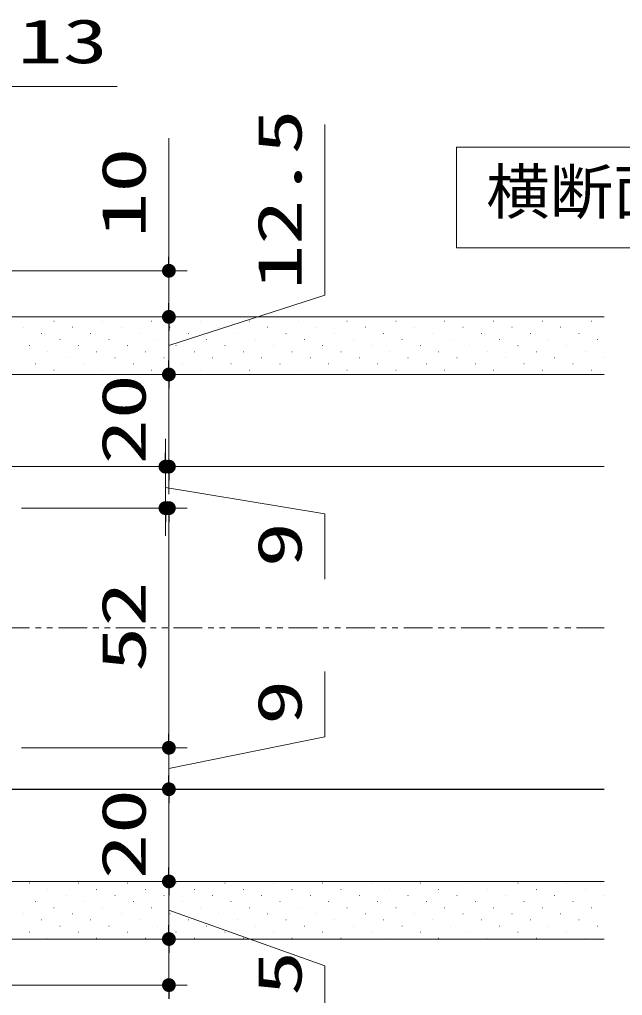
# Model space of a CAD drawing. Units: millimetres, scale not verified. Extents: x -1306 to 1306, y -607 to 607.
# Drawn here: x -768.2 to -637.2, y -374.3 to -162.5 of the extents above; entities that cross this region are included whole.
import ezdxf
from ezdxf.enums import TextEntityAlignment as Align

# ---------------------------------------------------------------- set-up
doc = ezdxf.new("R2010")
doc.units = ezdxf.units.MM
doc.header["$LTSCALE"] = 5
doc.header["$PDMODE"] = 32
doc.header["$PDSIZE"] = 2.5
doc.linetypes.add('USER1', pattern=[2.5, 1.25, -0.25, 0.25, -0.25, 0.25, -0.25])
for name, color, linetype, lineweight in [('0-1_線(黄)', 2, 'Continuous', 15), ('0-8_二点鎖線', 4, 'USER1', 9), ('0-D_線(白)', 7, 'Continuous', 30), ('1-1_寸法線', 3, 'Continuous', 13), ('1-2_ハッチング', 6, 'Continuous', 9), ('1-4_DEFPOINTS', 7, 'Continuous', 5), ('1-5_0', 3, 'Continuous', 25)]:
    doc.layers.add(name, color=color, linetype=linetype, lineweight=lineweight)
doc.styles.add('ＭＳ ゴシック', font='')
doc.styles.get('ＭＳ ゴシック').set_extended_font_data('MS Gothic')

# ---------------------------------------------------------------- blocks, each defined once
blk = doc.blocks.new('_DOT')
at = {"layer": '1-5_0'}
blk.add_line((-2.5, 0), (-5, 0), dxfattribs=at)
for points in [[(0, 0), (-2.5, 0), (-2.48, 0.313)], [(0, 0), (-2.48, -0.313), (-2.5, 0)], [(0, 0), (-2.48, 0.313), (-2.421, 0.622)], [(0, 0), (-2.421, -0.622), (-2.48, -0.313)], [(0, 0), (-2.421, 0.622), (-2.324, 0.92)], [(0, 0), (-2.324, -0.92), (-2.421, -0.622)], [(0, 0), (-2.324, 0.92), (-2.191, 1.204)], [(0, 0), (-2.191, -1.204), (-2.324, -0.92)], [(0, 0), (-2.191, 1.204), (-2.023, 1.469)], [(0, 0), (-2.023, -1.469), (-2.191, -1.204)], [(0, 0), (-2.023, 1.469), (-1.822, 1.711)], [(0, 0), (-1.822, -1.711), (-2.023, -1.469)], [(0, 0), (-1.822, 1.711), (-1.594, 1.926)], [(0, 0), (-1.594, -1.926), (-1.822, -1.711)], [(0, 0), (-1.594, 1.926), (-1.34, 2.111)], [(0, 0), (-1.34, -2.111), (-1.594, -1.926)], [(0, 0), (-1.34, 2.111), (-1.064, 2.262)], [(0, 0), (-1.064, -2.262), (-1.34, -2.111)], [(0, 0), (-1.064, 2.262), (-0.773, 2.378)], [(0, 0), (-0.773, -2.378), (-1.064, -2.262)], [(0, 0), (-0.773, 2.378), (-0.468, 2.456)], [(0, 0), (-0.468, -2.456), (-0.773, -2.378)], [(0, 0), (-0.468, 2.456), (-0.157, 2.495)], [(0, 0), (-0.157, -2.495), (-0.468, -2.456)], [(0, 0), (-0.157, 2.495), (0.157, 2.495)], [(0, 0), (0.157, -2.495), (-0.157, -2.495)], [(0, 0), (0.157, 2.495), (0.468, 2.456)], [(0, 0), (0.468, 2.456), (0.773, 2.378)], [(0, 0), (0.773, 2.378), (1.064, 2.262)], [(0, 0), (1.064, 2.262), (1.34, 2.111)], [(0, 0), (1.34, 2.111), (1.594, 1.926)], [(0, 0), (1.594, 1.926), (1.822, 1.711)], [(0, 0), (1.822, 1.711), (2.023, 1.469)], [(0, 0), (2.023, 1.469), (2.191, 1.204)], [(0, 0), (2.191, 1.204), (2.324, 0.92)], [(0, 0), (2.324, 0.92), (2.421, 0.622)], [(0, 0), (2.421, 0.622), (2.48, 0.313)], [(0, 0), (2.48, 0.313), (2.5, 0)], [(0, 0), (0.468, -2.456), (0.157, -2.495)], [(0, 0), (0.773, -2.378), (0.468, -2.456)], [(0, 0), (1.064, -2.262), (0.773, -2.378)], [(0, 0), (1.34, -2.111), (1.064, -2.262)], [(0, 0), (1.594, -1.926), (1.34, -2.111)], [(0, 0), (1.822, -1.711), (1.594, -1.926)], [(0, 0), (2.023, -1.469), (1.822, -1.711)], [(0, 0), (2.191, -1.204), (2.023, -1.469)], [(0, 0), (2.324, -0.92), (2.191, -1.204)], [(0, 0), (2.421, -0.622), (2.324, -0.92)], [(0, 0), (2.48, -0.313), (2.421, -0.622)], [(0, 0), (2.5, 0), (2.48, -0.313)]]:
    blk.add_solid(points, dxfattribs=at)

msp = doc.modelspace()

# ---------------------------------------------------------------- linework, layer by layer
at = {"layer": '0-1_線(黄)'}
for p, q in [((-788.739, -227.029), (-641.239, -227.029)), ((-775.739, -239.529), (-641.239, -239.529)), ((-775.739, -259.529), (-641.239, -259.529)), ((-775.739, -329.529), (-641.239, -329.529)), ((-775.739, -349.529), (-641.239, -349.529)), ((-788.739, -362.029), (-641.239, -362.029))]:
    msp.add_line(p, q, dxfattribs=at)
msp.add_lwpolyline([(-673.277, -190.194), (-573.699, -190.194), (-573.699, -212.029), (-673.277, -212.029)], close=True, dxfattribs=at)
at = {"layer": '0-8_二点鎖線'}
msp.add_line((-784.739, -294.529), (-641.239, -294.529), dxfattribs=at)
at = {"layer": '0-D_線(白)'}
msp.add_line((-775.739, -329.529), (-641.239, -329.529), dxfattribs=at)
at = {"layer": '1-1_寸法線'}
for p, q in [((-772.739, -177.029), (-746.977, -177.029)), ((-735.739, -214.029), (-735.739, -188.267)), ((-780.739, -217.029), (-731.739, -217.029)), ((-735.739, -227.029), (-735.739, -217.029)), ((-735.739, -224.029), (-735.739, -221.029)), ((-767.739, -227.029), (-731.739, -227.029)), ((-767.739, -227.029), (-731.739, -227.029)), ((-735.739, -227.029), (-735.739, -239.529)), ((-735.739, -227.029), (-735.739, -239.529)), ((-735.739, -230.029), (-735.739, -233.029)), ((-735.739, -236.529), (-735.739, -233.529)), ((-767.739, -239.529), (-731.739, -239.529)), ((-767.739, -239.529), (-731.739, -239.529)), ((-735.739, -239.529), (-735.739, -259.529)), ((-735.739, -242.529), (-735.739, -245.529)), ((-736.489, -256.529), (-736.489, -253.529)), ((-767.739, -259.529), (-732.489, -259.529)), ((-767.739, -259.529), (-731.739, -259.529)), ((-736.489, -259.529), (-736.489, -268.529)), ((-736.489, -259.529), (-736.489, -268.529)), ((-735.739, -262.529), (-735.739, -265.529)), ((-767.739, -268.529), (-731.739, -268.529)), ((-767.739, -268.529), (-732.489, -268.529)), ((-736.489, -271.529), (-736.489, -274.529)), ((-735.739, -271.529), (-735.739, -317.529)), ((-735.739, -317.529), (-735.739, -314.529)), ((-767.739, -320.529), (-731.739, -320.529)), ((-767.739, -320.529), (-731.739, -320.529)), ((-735.739, -320.529), (-735.739, -329.529)), ((-735.739, -320.529), (-735.739, -329.529)), ((-735.739, -326.529), (-735.739, -323.529)), ((-767.739, -329.529), (-731.739, -329.529)), ((-767.739, -329.529), (-731.739, -329.529)), ((-735.739, -349.529), (-735.739, -329.529)), ((-735.739, -332.529), (-735.739, -335.529)), ((-735.739, -346.529), (-735.739, -343.529)), ((-767.739, -349.529), (-731.739, -349.529)), ((-767.739, -349.529), (-731.739, -349.529)), ((-735.739, -349.529), (-735.739, -362.029)), ((-735.739, -349.529), (-735.739, -362.029)), ((-735.739, -352.529), (-735.739, -355.529)), ((-735.739, -359.029), (-735.739, -356.029)), ((-767.739, -362.029), (-731.739, -362.029)), ((-767.739, -362.029), (-731.739, -362.029)), ((-735.739, -362.029), (-735.739, -372.029)), ((-735.739, -365.029), (-735.739, -368.029)), ((-780.739, -372.029), (-731.739, -372.029))]:
    msp.add_line(p, q, dxfattribs=at)
for points in [[(-735.739, -233.279), (-701.889, -222.327), (-701.889, -185.28)], [(-736.489, -264.029), (-701.889, -269.761), (-701.889, -283.951)], [(-735.739, -325.029), (-701.889, -318.158), (-701.889, -303.968)], [(-735.739, -355.779), (-701.889, -367.86), (-701.889, -404.908)]]:
    msp.add_lwpolyline(points, dxfattribs=at)
at = {"layer": '1-2_ハッチング'}
for p, q in [((-760.717, -227.958), (-760.667, -227.958)), ((-750.11, -227.958), (-750.06, -227.958)), ((-739.504, -227.958), (-739.454, -227.958)), ((-728.897, -227.958), (-728.847, -227.958)), ((-718.29, -227.958), (-718.24, -227.958)), ((-707.684, -227.958), (-707.634, -227.958)), ((-697.077, -227.958), (-697.027, -227.958)), ((-686.471, -227.958), (-686.421, -227.958)), ((-675.864, -227.958), (-675.814, -227.958)), ((-665.257, -227.958), (-665.207, -227.958)), ((-654.651, -227.958), (-654.601, -227.958)), ((-644.044, -227.958), (-643.994, -227.958)), ((-767.346, -229.284), (-767.296, -229.284)), ((-763.369, -230.61), (-763.319, -230.61)), ((-756.739, -229.284), (-756.689, -229.284)), ((-752.762, -230.61), (-752.712, -230.61)), ((-746.133, -229.284), (-746.083, -229.284)), ((-742.155, -230.61), (-742.105, -230.61)), ((-735.526, -229.284), (-735.476, -229.284)), ((-731.549, -230.61), (-731.499, -230.61)), ((-724.92, -229.284), (-724.87, -229.284)), ((-720.942, -230.61), (-720.892, -230.61)), ((-714.313, -229.284), (-714.263, -229.284)), ((-710.335, -230.61), (-710.285, -230.61)), ((-703.706, -229.284), (-703.656, -229.284)), ((-699.729, -230.61), (-699.679, -230.61)), ((-693.1, -229.284), (-693.05, -229.284)), ((-689.122, -230.61), (-689.072, -230.61)), ((-682.493, -229.284), (-682.443, -229.284)), ((-678.516, -230.61), (-678.466, -230.61)), ((-671.887, -229.284), (-671.837, -229.284)), ((-667.909, -230.61), (-667.859, -230.61)), ((-661.28, -229.284), (-661.23, -229.284)), ((-657.302, -230.61), (-657.252, -230.61)), ((-650.673, -229.284), (-650.623, -229.284)), ((-646.696, -230.61), (-646.646, -230.61)), ((-759.391, -231.936), (-759.341, -231.936)), ((-748.784, -231.936), (-748.734, -231.936)), ((-738.178, -231.936), (-738.128, -231.936)), ((-727.571, -231.936), (-727.521, -231.936)), ((-716.965, -231.936), (-716.915, -231.936)), ((-706.358, -231.936), (-706.308, -231.936)), ((-695.751, -231.936), (-695.701, -231.936)), ((-685.145, -231.936), (-685.095, -231.936)), ((-674.538, -231.936), (-674.488, -231.936)), ((-663.932, -231.936), (-663.882, -231.936)), ((-653.325, -231.936), (-653.275, -231.936)), ((-642.718, -231.936), (-642.668, -231.936)), ((-766.02, -233.261), (-765.97, -233.261)), ((-762.043, -234.587), (-761.993, -234.587)), ((-755.414, -233.261), (-755.364, -233.261)), ((-751.436, -234.587), (-751.386, -234.587)), ((-744.807, -233.261), (-744.757, -233.261)), ((-740.829, -234.587), (-740.779, -234.587)), ((-734.2, -233.261), (-734.15, -233.261)), ((-730.223, -234.587), (-730.173, -234.587)), ((-723.594, -233.261), (-723.544, -233.261)), ((-719.616, -234.587), (-719.566, -234.587)), ((-712.987, -233.261), (-712.937, -233.261)), ((-709.01, -234.587), (-708.96, -234.587)), ((-702.381, -233.261), (-702.331, -233.261)), ((-698.403, -234.587), (-698.353, -234.587)), ((-691.774, -233.261), (-691.724, -233.261)), ((-687.796, -234.587), (-687.746, -234.587)), ((-681.167, -233.261), (-681.117, -233.261)), ((-677.19, -234.587), (-677.14, -234.587)), ((-670.561, -233.261), (-670.511, -233.261)), ((-666.583, -234.587), (-666.533, -234.587)), ((-659.954, -233.261), (-659.904, -233.261)), ((-655.977, -234.587), (-655.927, -234.587)), ((-649.348, -233.261), (-649.298, -233.261)), ((-645.37, -234.587), (-645.32, -234.587)), ((-758.065, -235.913), (-758.015, -235.913)), ((-747.459, -235.913), (-747.409, -235.913)), ((-736.852, -235.913), (-736.802, -235.913)), ((-726.245, -235.913), (-726.195, -235.913)), ((-715.639, -235.913), (-715.589, -235.913)), ((-705.032, -235.913), (-704.982, -235.913)), ((-694.426, -235.913), (-694.376, -235.913)), ((-683.819, -235.913), (-683.769, -235.913)), ((-673.212, -235.913), (-673.162, -235.913)), ((-662.606, -235.913), (-662.556, -235.913)), ((-651.999, -235.913), (-651.949, -235.913)), ((-641.393, -235.913), (-641.343, -235.913)), ((-764.694, -237.239), (-764.644, -237.239)), ((-760.717, -238.565), (-760.667, -238.565)), ((-754.088, -237.239), (-754.038, -237.239)), ((-750.11, -238.565), (-750.06, -238.565)), ((-743.481, -237.239), (-743.431, -237.239)), ((-739.504, -238.565), (-739.454, -238.565)), ((-732.875, -237.239), (-732.825, -237.239)), ((-728.897, -238.565), (-728.847, -238.565)), ((-722.268, -237.239), (-722.218, -237.239)), ((-718.29, -238.565), (-718.24, -238.565)), ((-711.661, -237.239), (-711.611, -237.239)), ((-707.684, -238.565), (-707.634, -238.565)), ((-701.055, -237.239), (-701.005, -237.239)), ((-697.077, -238.565), (-697.027, -238.565)), ((-690.448, -237.239), (-690.398, -237.239)), ((-686.471, -238.565), (-686.421, -238.565)), ((-679.842, -237.239), (-679.792, -237.239)), ((-675.864, -238.565), (-675.814, -238.565)), ((-669.235, -237.239), (-669.185, -237.239)), ((-665.257, -238.565), (-665.207, -238.565)), ((-658.628, -237.239), (-658.578, -237.239)), ((-654.651, -238.565), (-654.601, -238.565)), ((-648.022, -237.239), (-647.972, -237.239)), ((-644.044, -238.565), (-643.994, -238.565)), ((-766.02, -349.934), (-765.97, -349.934)), ((-762.043, -351.26), (-761.993, -351.26)), ((-755.414, -349.934), (-755.364, -349.934)), ((-751.436, -351.26), (-751.386, -351.26)), ((-744.807, -349.934), (-744.757, -349.934)), ((-740.829, -351.26), (-740.779, -351.26)), ((-734.2, -349.934), (-734.15, -349.934)), ((-730.223, -351.26), (-730.173, -351.26)), ((-723.594, -349.934), (-723.544, -349.934)), ((-719.616, -351.26), (-719.566, -351.26)), ((-712.987, -349.934), (-712.937, -349.934)), ((-709.01, -351.26), (-708.96, -351.26)), ((-702.381, -349.934), (-702.331, -349.934)), ((-698.403, -351.26), (-698.353, -351.26)), ((-691.774, -349.934), (-691.724, -349.934)), ((-687.796, -351.26), (-687.746, -351.26)), ((-681.167, -349.934), (-681.117, -349.934)), ((-677.19, -351.26), (-677.14, -351.26)), ((-670.561, -349.934), (-670.511, -349.934)), ((-666.583, -351.26), (-666.533, -351.26)), ((-659.954, -349.934), (-659.904, -349.934)), ((-655.977, -351.26), (-655.927, -351.26)), ((-649.348, -349.934), (-649.298, -349.934)), ((-645.37, -351.26), (-645.32, -351.26)), ((-758.065, -352.586), (-758.015, -352.586)), ((-747.459, -352.586), (-747.409, -352.586)), ((-736.852, -352.586), (-736.802, -352.586)), ((-726.245, -352.586), (-726.195, -352.586)), ((-715.639, -352.586), (-715.589, -352.586)), ((-705.032, -352.586), (-704.982, -352.586)), ((-694.426, -352.586), (-694.376, -352.586)), ((-683.819, -352.586), (-683.769, -352.586)), ((-673.212, -352.586), (-673.162, -352.586)), ((-662.606, -352.586), (-662.556, -352.586)), ((-651.999, -352.586), (-651.949, -352.586)), ((-641.393, -352.586), (-641.343, -352.586)), ((-764.694, -353.911), (-764.644, -353.911)), ((-760.717, -355.237), (-760.667, -355.237)), ((-754.088, -353.911), (-754.038, -353.911)), ((-750.11, -355.237), (-750.06, -355.237)), ((-743.481, -353.911), (-743.431, -353.911)), ((-739.504, -355.237), (-739.454, -355.237)), ((-732.875, -353.911), (-732.825, -353.911)), ((-728.897, -355.237), (-728.847, -355.237)), ((-722.268, -353.911), (-722.218, -353.911)), ((-718.29, -355.237), (-718.24, -355.237)), ((-711.661, -353.911), (-711.611, -353.911)), ((-707.684, -355.237), (-707.634, -355.237)), ((-701.055, -353.911), (-701.005, -353.911)), ((-697.077, -355.237), (-697.027, -355.237)), ((-690.448, -353.911), (-690.398, -353.911)), ((-686.471, -355.237), (-686.421, -355.237)), ((-679.842, -353.911), (-679.792, -353.911)), ((-675.864, -355.237), (-675.814, -355.237)), ((-669.235, -353.911), (-669.185, -353.911)), ((-665.257, -355.237), (-665.207, -355.237)), ((-658.628, -353.911), (-658.578, -353.911)), ((-654.651, -355.237), (-654.601, -355.237)), ((-648.022, -353.911), (-647.972, -353.911)), ((-644.044, -355.237), (-643.994, -355.237)), ((-767.346, -356.563), (-767.296, -356.563)), ((-756.739, -356.563), (-756.689, -356.563)), ((-746.133, -356.563), (-746.083, -356.563)), ((-735.526, -356.563), (-735.476, -356.563)), ((-724.92, -356.563), (-724.87, -356.563)), ((-714.313, -356.563), (-714.263, -356.563)), ((-703.706, -356.563), (-703.656, -356.563)), ((-693.1, -356.563), (-693.05, -356.563)), ((-682.493, -356.563), (-682.443, -356.563)), ((-671.887, -356.563), (-671.837, -356.563)), ((-661.28, -356.563), (-661.23, -356.563)), ((-650.673, -356.563), (-650.623, -356.563)), ((-763.369, -357.889), (-763.319, -357.889)), ((-759.391, -359.215), (-759.341, -359.215)), ((-752.762, -357.889), (-752.712, -357.889)), ((-748.784, -359.215), (-748.734, -359.215)), ((-742.155, -357.889), (-742.105, -357.889)), ((-738.178, -359.215), (-738.128, -359.215)), ((-731.549, -357.889), (-731.499, -357.889)), ((-727.571, -359.215), (-727.521, -359.215)), ((-720.942, -357.889), (-720.892, -357.889)), ((-716.965, -359.215), (-716.915, -359.215)), ((-710.335, -357.889), (-710.285, -357.889)), ((-706.358, -359.215), (-706.308, -359.215)), ((-699.729, -357.889), (-699.679, -357.889)), ((-695.751, -359.215), (-695.701, -359.215)), ((-689.122, -357.889), (-689.072, -357.889)), ((-685.145, -359.215), (-685.095, -359.215)), ((-678.516, -357.889), (-678.466, -357.889)), ((-674.538, -359.215), (-674.488, -359.215)), ((-667.909, -357.889), (-667.859, -357.889)), ((-663.932, -359.215), (-663.882, -359.215)), ((-657.302, -357.889), (-657.252, -357.889)), ((-653.325, -359.215), (-653.275, -359.215)), ((-646.696, -357.889), (-646.646, -357.889)), ((-642.718, -359.215), (-642.668, -359.215)), ((-766.02, -360.541), (-765.97, -360.541)), ((-762.043, -361.866), (-761.993, -361.866)), ((-755.414, -360.541), (-755.364, -360.541)), ((-751.436, -361.866), (-751.386, -361.866)), ((-744.807, -360.541), (-744.757, -360.541)), ((-740.829, -361.866), (-740.779, -361.866)), ((-734.2, -360.541), (-734.15, -360.541)), ((-730.223, -361.866), (-730.173, -361.866)), ((-723.594, -360.541), (-723.544, -360.541)), ((-719.616, -361.866), (-719.566, -361.866)), ((-712.987, -360.541), (-712.937, -360.541)), ((-709.01, -361.866), (-708.96, -361.866)), ((-702.381, -360.541), (-702.331, -360.541)), ((-698.403, -361.866), (-698.353, -361.866)), ((-691.774, -360.541), (-691.724, -360.541)), ((-687.796, -361.866), (-687.746, -361.866)), ((-681.167, -360.541), (-681.117, -360.541)), ((-677.19, -361.866), (-677.14, -361.866)), ((-670.561, -360.541), (-670.511, -360.541)), ((-666.583, -361.866), (-666.533, -361.866)), ((-659.954, -360.541), (-659.904, -360.541)), ((-655.977, -361.866), (-655.927, -361.866)), ((-649.348, -360.541), (-649.298, -360.541)), ((-645.37, -361.866), (-645.32, -361.866))]:
    msp.add_line(p, q, dxfattribs=at)
at = {"layer": '1-4_DEFPOINTS'}
for p in [(-735.739, -227.029), (-735.739, -239.529), (-735.739, -259.529), (-736.489, -268.529), (-735.739, -320.529), (-735.739, -329.529), (-735.739, -329.529), (-735.739, -362.029), (-735.739, -372.029)]:
    msp.add_point(p, dxfattribs=at)

# ---------------------------------------------------------------- block references
at = {"layer": '1-1_寸法線', "xscale": 0.6, "yscale": 0.6}
for p, rotation in [((-735.739, -217.029), 270), ((-735.739, -227.029), 270), ((-735.739, -227.029), 90), ((-735.739, -239.529), 270), ((-735.739, -239.529), 90), ((-736.489, -259.529), 270), ((-735.739, -259.529), 90), ((-736.489, -268.529), 90), ((-735.739, -268.529), 90), ((-735.739, -320.529), 270), ((-735.739, -320.529), 270), ((-735.739, -329.529), 270), ((-735.739, -329.529), 90), ((-735.739, -349.529), 270), ((-735.739, -349.529), 90), ((-735.739, -362.029), 270), ((-735.739, -362.029), 90), ((-735.739, -372.029), 90)]:
    msp.add_blockref('_DOT', p, dxfattribs=dict(at, rotation=rotation))

# ---------------------------------------------------------------- texts
at = {"layer": '0-1_線(黄)', "style": 'ＭＳ ゴシック', "width": 1.05}
msp.add_text('横断面図 1/4', height=9.621, dxfattribs=at).set_placement((-666.834, -207.572), align=Align.BOTTOM_LEFT)
at = {"layer": '1-1_寸法線', "style": 'ＭＳ ゴシック', "width": 1.5}
msp.add_text('13', height=9.604, dxfattribs=at).set_placement((-768.596, -174.879), align=Align.BOTTOM_LEFT)
for s, p in [('12.5', (-704.039, -221.185)), ('10', (-737.889, -209.886)), ('20', (-737.889, -259.053)), ('9', (-704.039, -281.38)), ('52', (-737.889, -304.053)), ('9', (-704.039, -315.587)), ('20', (-737.889, -349.053)), ('12.5', (-704.039, -403.765))]:
    msp.add_text(s, height=9.604, rotation=90, dxfattribs=at).set_placement(p, align=Align.BOTTOM_LEFT)

doc.saveas('drawing.dxf')
